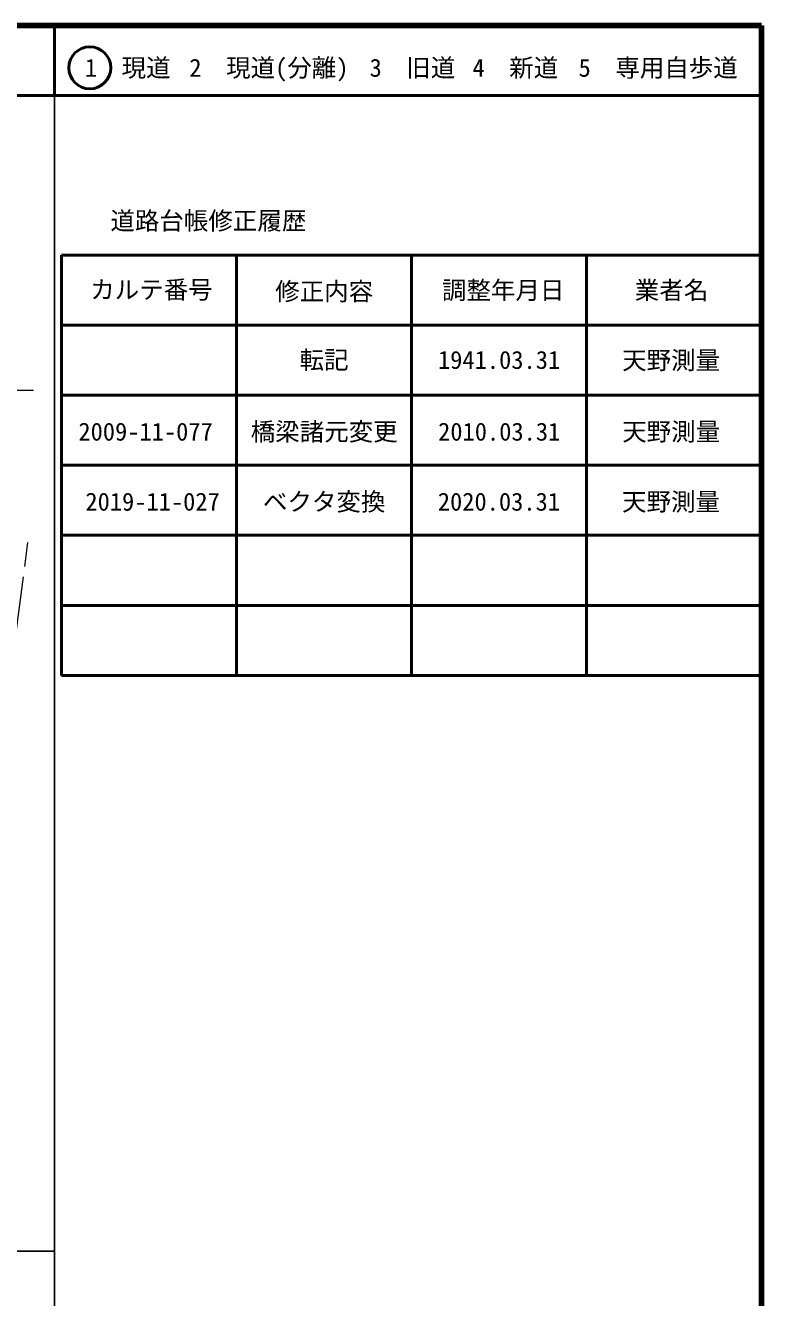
# Model space of a CAD drawing. Units: millimetres on the paper, enlarged 1000 times. Extents: x 40000 to 680000, y 20000 to 380000.
# Drawn here: x 574834 to 680000, y 198357 to 380000 of the extents above; entities that cross this region are included whole.
import ezdxf
from ezdxf.enums import TextEntityAlignment as Align

# ---------------------------------------------------------------- set-up
doc = ezdxf.new("R2010")
doc.units = ezdxf.units.MM
doc.header["$LTSCALE"] = 1000
doc.linetypes.add('CHAIN', pattern=[18.5, 12, -1.5, 3.5, -1.5])
for name, color, linetype, lineweight in [('M-BMK', 2, 'CHAIN', 13), ('M-STR-HTXT', 7, 'Continuous', 13), ('M-TTL', 2, 'Continuous', 140), ('M-TTL-BAND', 7, 'Continuous', 25), ('M-TTL-FRAM', 2, 'Continuous', 50), ('M-TTL-LINE', 7, 'Continuous', 50)]:
    doc.layers.add(name, color=color, linetype=linetype, lineweight=lineweight)
doc.layers.add('M-TTL-TXT', color=7, linetype='Continuous')
doc.styles.add('ＭＳ ゴシック', font='')
doc.styles.get('ＭＳ ゴシック').set_extended_font_data('MS Gothic')

msp = doc.modelspace()

# ---------------------------------------------------------------- linework, layer by layer
at = {"layer": 'M-BMK'}
msp.add_line((570589, 271027), (575185, 306167), dxfattribs=at)
at = {"layer": 'M-STR-HTXT'}
msp.add_line((575965, 327865), (555641, 327865), dxfattribs=at)
at = {"layer": 'M-TTL'}
for p, q in [((680000, 380000), (40000, 380000)), ((680000, 20000), (680000, 380000))]:
    msp.add_line(p, q, dxfattribs=at)
at = {"layer": 'M-TTL-BAND'}
for p, q in [((579000, 20000), (579000, 370000)), ((40000, 205000), (579000, 205000))]:
    msp.add_line(p, q, dxfattribs=at)
at = {"layer": 'M-TTL-FRAM'}
for p, q in [((580000, 347197), (580000, 287197)), ((580000, 347197), (680000, 347197)), ((580000, 287197), (680000, 287197))]:
    msp.add_line(p, q, dxfattribs=at)
at = {"layer": 'M-TTL-LINE'}
for p, q in [((579000, 380000), (579000, 370000)), ((40000, 370000), (680000, 370000)), ((605000, 347197), (605000, 287197)), ((630000, 347197), (630000, 287197)), ((655000, 347197), (655000, 287197)), ((580000, 337197), (680000, 337197)), ((580000, 327197), (680000, 327197)), ((580000, 317197), (680000, 317197)), ((580000, 307197), (680000, 307197)), ((580000, 297197), (680000, 297197))]:
    msp.add_line(p, q, dxfattribs=at)
msp.add_circle((584031, 373958), 3000, dxfattribs=at)

# ---------------------------------------------------------------- texts
at = {"layer": 'M-TTL-TXT', "style": 'ＭＳ ゴシック'}
for s, p in [('1\u3000現道', (589448, 373958)), ('2\u3000現道(分離)', (609619, 373958)), ('3\u3000旧道', (630121, 373958)), ('4\u3000新道', (644824, 373958)), ('5\u3000専用自歩道', (665228, 373958)), ('道路台帳修正履歴', (600968, 352113)), ('カルテ番号', (592839, 342277)), ('修正内容', (617509, 342023)), ('調整年月日', (643089, 342197)), ('業者名', (667134, 342197)), ('転記', (617500, 332245)), ('1941.03.31', (642500, 332245)), ('天野測量', (667077, 332189)), ('橋梁諸元変更', (617516, 322000)), ('天野測量', (667087, 322000)), ('2009-11-077', (592000, 322000)), ('2010.03.31', (642518, 322000)), ('2019-11-027', (593000, 312000)), ('ベクタ変換', (617512, 312000)), ('2020.03.31', (642477, 312000)), ('天野測量', (667065, 312000))]:
    msp.add_text(s, height=2566, dxfattribs=at).set_placement(p, align=Align.MIDDLE_CENTER)

doc.saveas('drawing.dxf')
